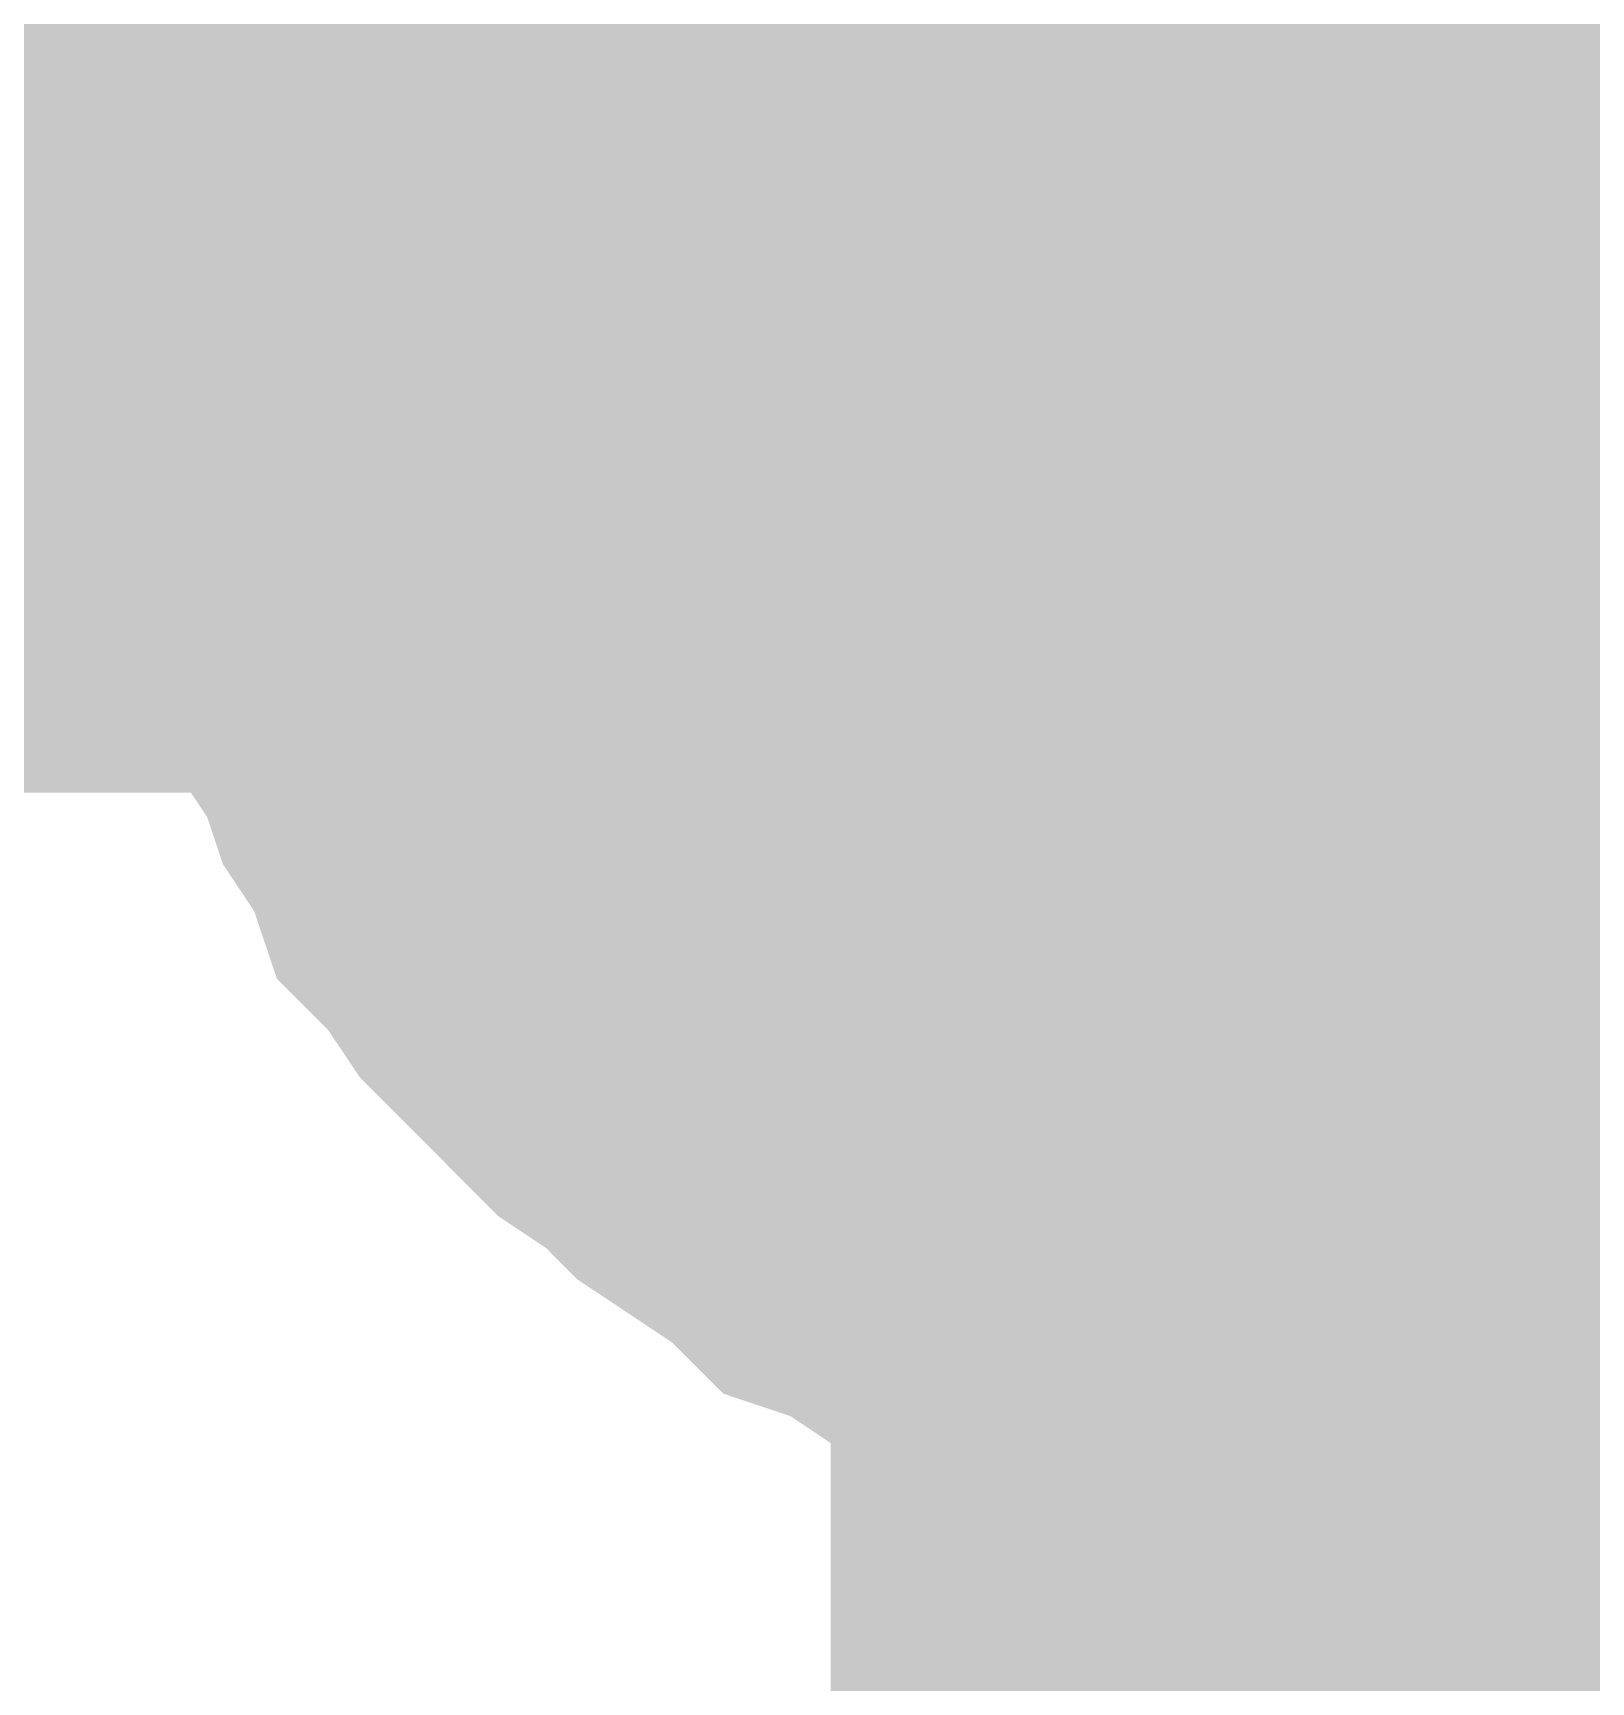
# Model space of a CAD drawing. Header units: inches. Extents: x 0 to 841, y 0 to 594.
# Drawn here: x 131.578 to 132.693, y 556.482 to 557.662 of the extents above; entities that cross this region are included whole.
import ezdxf

# ---------------------------------------------------------------- set-up
doc = ezdxf.new("R2010")
doc.units = ezdxf.units.IN
doc.layers.add('Sheet', color=255, linetype='Continuous')

msp = doc.modelspace()

# ---------------------------------------------------------------- linework, layer by layer
at = {"layer": 'Sheet'}
msp.add_lwpolyline([(132.2459, 557.5, 0.508, 0.508, 1), (132.7539, 557.5, 0.508, 0.508, 1)], format="xyseb", close=True, dxfattribs=at)
for points in [[(131.76, 557.4926, 0.2997, 0.2997, 0), (131.76, 557.5375, 0.2997, 0.2997, 0), (131.76, 557.5712, 0.2997, 0.2997, 0), (131.7712, 557.6049, 0.2997, 0.2997, 0), (131.7712, 557.6498, 0.2997, 0.2997, 0), (131.7824, 557.6835, 0.2997, 0.2997, 0), (131.7936, 557.7172, 0.2997, 0.2997, 0), (131.8049, 557.7621, 0.2997, 0.2997, 0), (131.8161, 557.7958, 0.2997, 0.2997, 0), (131.8386, 557.8295, 0.2997, 0.2997, 0)], [(131.76, 557.4926, 0.2997, 0.2997, 0), (131.76, 557.5375, 0.2997, 0.2997, 0), (131.76, 557.5712, 0.2997, 0.2997, 0), (131.7712, 557.6049, 0.2997, 0.2997, 0), (131.7712, 557.6498, 0.2997, 0.2997, 0), (131.7824, 557.6835, 0.2997, 0.2997, 0), (131.7936, 557.7172, 0.2997, 0.2997, 0), (131.8049, 557.7621, 0.2997, 0.2997, 0), (131.8161, 557.7958, 0.2997, 0.2997, 0), (131.8386, 557.8295, 0.2997, 0.2997, 0)], [(131.76, 557.4926, 0.2997, 0.2997, 0), (131.76, 557.5375, 0.2997, 0.2997, 0), (131.76, 557.5712, 0.2997, 0.2997, 0), (131.7712, 557.6049, 0.2997, 0.2997, 0), (131.7712, 557.6498, 0.2997, 0.2997, 0), (131.7824, 557.6835, 0.2997, 0.2997, 0), (131.7936, 557.7172, 0.2997, 0.2997, 0), (131.8049, 557.7621, 0.2997, 0.2997, 0), (131.8161, 557.7958, 0.2997, 0.2997, 0), (131.8386, 557.8295, 0.2997, 0.2997, 0)], [(131.76, 557.4926, 0.2997, 0.2997, 0), (131.76, 557.5375, 0.2997, 0.2997, 0), (131.76, 557.5712, 0.2997, 0.2997, 0), (131.7712, 557.6049, 0.2997, 0.2997, 0), (131.7712, 557.6498, 0.2997, 0.2997, 0), (131.7824, 557.6835, 0.2997, 0.2997, 0), (131.7936, 557.7172, 0.2997, 0.2997, 0), (131.8049, 557.7621, 0.2997, 0.2997, 0), (131.8161, 557.7958, 0.2997, 0.2997, 0), (131.8386, 557.8295, 0.2997, 0.2997, 0)], [(132.0182, 557.4926, 0.2997, 0.2997, 0), (132.0182, 557.5151, 0.2997, 0.2997, 0), (132.0182, 557.5488, 0.2997, 0.2997, 0), (132.0295, 557.5712, 0.2997, 0.2997, 0), (132.0295, 557.5937, 0.2997, 0.2997, 0), (132.0295, 557.6162, 0.2997, 0.2997, 0), (132.0407, 557.6386, 0.2997, 0.2997, 0), (132.0519, 557.6723, 0.2997, 0.2997, 0), (132.0631, 557.6948, 0.2997, 0.2997, 0), (132.0631, 557.7172, 0.2997, 0.2997, 0), (132.0744, 557.7397, 0.2997, 0.2997, 0), (132.0856, 557.7509, 0.2997, 0.2997, 0), (132.1081, 557.7734, 0.2997, 0.2997, 0), (132.1193, 557.7958, 0.2997, 0.2997, 0), (132.1305, 557.8183, 0.2997, 0.2997, 0)], [(132.0182, 557.4926, 0.2997, 0.2997, 0), (132.0182, 557.5151, 0.2997, 0.2997, 0), (132.0182, 557.5488, 0.2997, 0.2997, 0), (132.0295, 557.5712, 0.2997, 0.2997, 0), (132.0295, 557.5937, 0.2997, 0.2997, 0), (132.0295, 557.6162, 0.2997, 0.2997, 0), (132.0407, 557.6386, 0.2997, 0.2997, 0), (132.0519, 557.6723, 0.2997, 0.2997, 0), (132.0631, 557.6948, 0.2997, 0.2997, 0), (132.0631, 557.7172, 0.2997, 0.2997, 0), (132.0744, 557.7397, 0.2997, 0.2997, 0), (132.0856, 557.7509, 0.2997, 0.2997, 0), (132.1081, 557.7734, 0.2997, 0.2997, 0), (132.1193, 557.7958, 0.2997, 0.2997, 0), (132.1305, 557.8183, 0.2997, 0.2997, 0)], [(132.0182, 557.4926, 0.2997, 0.2997, 0), (132.0182, 557.5151, 0.2997, 0.2997, 0), (132.0182, 557.5488, 0.2997, 0.2997, 0), (132.0295, 557.5712, 0.2997, 0.2997, 0), (132.0295, 557.5937, 0.2997, 0.2997, 0), (132.0295, 557.6162, 0.2997, 0.2997, 0), (132.0407, 557.6386, 0.2997, 0.2997, 0), (132.0519, 557.6723, 0.2997, 0.2997, 0), (132.0631, 557.6948, 0.2997, 0.2997, 0), (132.0631, 557.7172, 0.2997, 0.2997, 0), (132.0744, 557.7397, 0.2997, 0.2997, 0), (132.0856, 557.7509, 0.2997, 0.2997, 0), (132.1081, 557.7734, 0.2997, 0.2997, 0), (132.1193, 557.7958, 0.2997, 0.2997, 0), (132.1305, 557.8183, 0.2997, 0.2997, 0)], [(125.0226, 554.9997, 0.7493, 0.7493, 0), (125.0226, 557.4926, 0.7493, 0.7493, 0), (132.5235, 557.4926, 0.7493, 0.7493, 0)], [(132.5235, 557.4926, 0.7493, 0.7493, 0), (132.5235, 551.9901, 0.7493, 0.7493, 0)], [(132.5235, 557.4926, 0.7493, 0.7493, 0), (167.524, 557.4926, 0.7493, 0.7493, 0)], [(131.76, 557.4926, 0.0991, 0.0991, 0), (131.76, 557.5375, 0.0991, 0.0991, 0), (131.76, 557.5712, 0.0991, 0.0991, 0), (131.7712, 557.6049, 0.0991, 0.0991, 0), (131.7712, 557.6498, 0.0991, 0.0991, 0), (131.7824, 557.6835, 0.0991, 0.0991, 0), (131.7936, 557.7172, 0.0991, 0.0991, 0)], [(131.76, 557.4926, 0.0991, 0.0991, 0), (131.76, 557.5375, 0.0991, 0.0991, 0), (131.76, 557.5712, 0.0991, 0.0991, 0), (131.7712, 557.6049, 0.0991, 0.0991, 0), (131.7712, 557.6498, 0.0991, 0.0991, 0), (131.7824, 557.6835, 0.0991, 0.0991, 0), (131.7936, 557.7172, 0.0991, 0.0991, 0)], [(131.76, 557.4926, 0.0991, 0.0991, 0), (131.76, 557.5375, 0.0991, 0.0991, 0), (131.76, 557.5712, 0.0991, 0.0991, 0), (131.7712, 557.6049, 0.0991, 0.0991, 0), (131.7712, 557.6498, 0.0991, 0.0991, 0), (131.7824, 557.6835, 0.0991, 0.0991, 0), (131.7936, 557.7172, 0.0991, 0.0991, 0)], [(131.76, 557.4926, 0.0991, 0.0991, 0), (131.76, 557.5375, 0.0991, 0.0991, 0), (131.76, 557.5712, 0.0991, 0.0991, 0), (131.7712, 557.6049, 0.0991, 0.0991, 0), (131.7712, 557.6498, 0.0991, 0.0991, 0), (131.7824, 557.6835, 0.0991, 0.0991, 0), (131.7936, 557.7172, 0.0991, 0.0991, 0)], [(132.0182, 557.4926, 0.0991, 0.0991, 0), (132.0182, 557.5151, 0.0991, 0.0991, 0), (132.0182, 557.5488, 0.0991, 0.0991, 0), (132.0295, 557.5712, 0.0991, 0.0991, 0), (132.0295, 557.5937, 0.0991, 0.0991, 0), (132.0295, 557.6162, 0.0991, 0.0991, 0), (132.0407, 557.6386, 0.0991, 0.0991, 0), (132.0519, 557.6723, 0.0991, 0.0991, 0), (132.0631, 557.6948, 0.0991, 0.0991, 0), (132.0631, 557.7172, 0.0991, 0.0991, 0)], [(132.0182, 557.4926, 0.0991, 0.0991, 0), (132.0182, 557.5151, 0.0991, 0.0991, 0), (132.0182, 557.5488, 0.0991, 0.0991, 0), (132.0295, 557.5712, 0.0991, 0.0991, 0), (132.0295, 557.5937, 0.0991, 0.0991, 0), (132.0295, 557.6162, 0.0991, 0.0991, 0), (132.0407, 557.6386, 0.0991, 0.0991, 0), (132.0519, 557.6723, 0.0991, 0.0991, 0), (132.0631, 557.6948, 0.0991, 0.0991, 0), (132.0631, 557.7172, 0.0991, 0.0991, 0)], [(132.0182, 557.4926, 0.0991, 0.0991, 0), (132.0182, 557.5151, 0.0991, 0.0991, 0), (132.0182, 557.5488, 0.0991, 0.0991, 0), (132.0295, 557.5712, 0.0991, 0.0991, 0), (132.0295, 557.5937, 0.0991, 0.0991, 0), (132.0295, 557.6162, 0.0991, 0.0991, 0), (132.0407, 557.6386, 0.0991, 0.0991, 0), (132.0519, 557.6723, 0.0991, 0.0991, 0), (132.0631, 557.6948, 0.0991, 0.0991, 0), (132.0631, 557.7172, 0.0991, 0.0991, 0)], [(132.5235, 556.729, 0.2997, 0.2997, 0), (132.4786, 556.729, 0.2997, 0.2997, 0), (132.4449, 556.729, 0.2997, 0.2997, 0), (132.4112, 556.7402, 0.2997, 0.2997, 0), (132.3663, 556.7402, 0.2997, 0.2997, 0), (132.3326, 556.7515, 0.2997, 0.2997, 0), (132.2989, 556.7627, 0.2997, 0.2997, 0), (132.254, 556.7739, 0.2997, 0.2997, 0), (132.2203, 556.7852, 0.2997, 0.2997, 0), (132.1867, 556.8076, 0.2997, 0.2997, 0), (132.153, 556.8189, 0.2997, 0.2997, 0), (132.1305, 556.8413, 0.2997, 0.2997, 0), (132.0968, 556.8638, 0.2997, 0.2997, 0), (132.0631, 556.8862, 0.2997, 0.2997, 0), (132.0407, 556.9087, 0.2997, 0.2997, 0), (132.007, 556.9311, 0.2997, 0.2997, 0), (131.9845, 556.9536, 0.2997, 0.2997, 0), (131.9621, 556.9761, 0.2997, 0.2997, 0), (131.9284, 557.0098, 0.2997, 0.2997, 0), (131.9059, 557.0434, 0.2997, 0.2997, 0), (131.8835, 557.0659, 0.2997, 0.2997, 0), (131.8722, 557.0996, 0.2997, 0.2997, 0), (131.8498, 557.1333, 0.2997, 0.2997, 0), (131.8386, 557.167, 0.2997, 0.2997, 0), (131.8161, 557.2007, 0.2997, 0.2997, 0), (131.8049, 557.2343, 0.2997, 0.2997, 0), (131.7936, 557.268, 0.2997, 0.2997, 0), (131.7824, 557.3017, 0.2997, 0.2997, 0), (131.7712, 557.3354, 0.2997, 0.2997, 0), (131.7712, 557.3803, 0.2997, 0.2997, 0), (131.76, 557.414, 0.2997, 0.2997, 0), (131.76, 557.4589, 0.2997, 0.2997, 0), (131.76, 557.4926, 0.2997, 0.2997, 0)], [(131.76, 557.4926, 0.2997, 0.2997, 0), (131.76, 557.4926, 0.2997, 0.2997, 0)], [(132.5235, 556.729, 0.2997, 0.2997, 0), (132.4786, 556.729, 0.2997, 0.2997, 0), (132.4449, 556.729, 0.2997, 0.2997, 0), (132.4112, 556.7402, 0.2997, 0.2997, 0), (132.3663, 556.7402, 0.2997, 0.2997, 0), (132.3326, 556.7515, 0.2997, 0.2997, 0), (132.2989, 556.7627, 0.2997, 0.2997, 0), (132.254, 556.7739, 0.2997, 0.2997, 0), (132.2203, 556.7852, 0.2997, 0.2997, 0), (132.1867, 556.8076, 0.2997, 0.2997, 0), (132.153, 556.8189, 0.2997, 0.2997, 0), (132.1305, 556.8413, 0.2997, 0.2997, 0), (132.0968, 556.8638, 0.2997, 0.2997, 0), (132.0631, 556.8862, 0.2997, 0.2997, 0), (132.0407, 556.9087, 0.2997, 0.2997, 0), (132.007, 556.9311, 0.2997, 0.2997, 0), (131.9845, 556.9536, 0.2997, 0.2997, 0), (131.9621, 556.9761, 0.2997, 0.2997, 0), (131.9284, 557.0098, 0.2997, 0.2997, 0), (131.9059, 557.0434, 0.2997, 0.2997, 0), (131.8835, 557.0659, 0.2997, 0.2997, 0), (131.8722, 557.0996, 0.2997, 0.2997, 0), (131.8498, 557.1333, 0.2997, 0.2997, 0), (131.8386, 557.167, 0.2997, 0.2997, 0), (131.8161, 557.2007, 0.2997, 0.2997, 0), (131.8049, 557.2343, 0.2997, 0.2997, 0), (131.7936, 557.268, 0.2997, 0.2997, 0), (131.7824, 557.3017, 0.2997, 0.2997, 0), (131.7712, 557.3354, 0.2997, 0.2997, 0), (131.7712, 557.3803, 0.2997, 0.2997, 0), (131.76, 557.414, 0.2997, 0.2997, 0), (131.76, 557.4589, 0.2997, 0.2997, 0), (131.76, 557.4926, 0.2997, 0.2997, 0)], [(131.76, 557.4926, 0.2997, 0.2997, 0), (131.76, 557.4926, 0.2997, 0.2997, 0)], [(132.5235, 556.729, 0.2997, 0.2997, 0), (132.4786, 556.729, 0.2997, 0.2997, 0), (132.4449, 556.729, 0.2997, 0.2997, 0), (132.4112, 556.7402, 0.2997, 0.2997, 0), (132.3663, 556.7402, 0.2997, 0.2997, 0), (132.3326, 556.7515, 0.2997, 0.2997, 0), (132.2989, 556.7627, 0.2997, 0.2997, 0), (132.254, 556.7739, 0.2997, 0.2997, 0), (132.2203, 556.7852, 0.2997, 0.2997, 0), (132.1867, 556.8076, 0.2997, 0.2997, 0), (132.153, 556.8189, 0.2997, 0.2997, 0), (132.1305, 556.8413, 0.2997, 0.2997, 0), (132.0968, 556.8638, 0.2997, 0.2997, 0), (132.0631, 556.8862, 0.2997, 0.2997, 0), (132.0407, 556.9087, 0.2997, 0.2997, 0), (132.007, 556.9311, 0.2997, 0.2997, 0), (131.9845, 556.9536, 0.2997, 0.2997, 0), (131.9621, 556.9761, 0.2997, 0.2997, 0), (131.9284, 557.0098, 0.2997, 0.2997, 0), (131.9059, 557.0434, 0.2997, 0.2997, 0), (131.8835, 557.0659, 0.2997, 0.2997, 0), (131.8722, 557.0996, 0.2997, 0.2997, 0), (131.8498, 557.1333, 0.2997, 0.2997, 0), (131.8386, 557.167, 0.2997, 0.2997, 0), (131.8161, 557.2007, 0.2997, 0.2997, 0), (131.8049, 557.2343, 0.2997, 0.2997, 0), (131.7936, 557.268, 0.2997, 0.2997, 0), (131.7824, 557.3017, 0.2997, 0.2997, 0), (131.7712, 557.3354, 0.2997, 0.2997, 0), (131.7712, 557.3803, 0.2997, 0.2997, 0), (131.76, 557.414, 0.2997, 0.2997, 0), (131.76, 557.4589, 0.2997, 0.2997, 0), (131.76, 557.4926, 0.2997, 0.2997, 0)], [(131.76, 557.4926, 0.2997, 0.2997, 0), (131.76, 557.4926, 0.2997, 0.2997, 0)], [(132.5235, 556.729, 0.2997, 0.2997, 0), (132.4786, 556.729, 0.2997, 0.2997, 0), (132.4449, 556.729, 0.2997, 0.2997, 0), (132.4112, 556.7402, 0.2997, 0.2997, 0), (132.3663, 556.7402, 0.2997, 0.2997, 0), (132.3326, 556.7515, 0.2997, 0.2997, 0), (132.2989, 556.7627, 0.2997, 0.2997, 0), (132.254, 556.7739, 0.2997, 0.2997, 0), (132.2203, 556.7852, 0.2997, 0.2997, 0), (132.1867, 556.8076, 0.2997, 0.2997, 0), (132.153, 556.8189, 0.2997, 0.2997, 0), (132.1305, 556.8413, 0.2997, 0.2997, 0), (132.0968, 556.8638, 0.2997, 0.2997, 0), (132.0631, 556.8862, 0.2997, 0.2997, 0), (132.0407, 556.9087, 0.2997, 0.2997, 0), (132.007, 556.9311, 0.2997, 0.2997, 0), (131.9845, 556.9536, 0.2997, 0.2997, 0), (131.9621, 556.9761, 0.2997, 0.2997, 0), (131.9284, 557.0098, 0.2997, 0.2997, 0), (131.9059, 557.0434, 0.2997, 0.2997, 0), (131.8835, 557.0659, 0.2997, 0.2997, 0), (131.8722, 557.0996, 0.2997, 0.2997, 0), (131.8498, 557.1333, 0.2997, 0.2997, 0), (131.8386, 557.167, 0.2997, 0.2997, 0), (131.8161, 557.2007, 0.2997, 0.2997, 0), (131.8049, 557.2343, 0.2997, 0.2997, 0), (131.7936, 557.268, 0.2997, 0.2997, 0), (131.7824, 557.3017, 0.2997, 0.2997, 0), (131.7712, 557.3354, 0.2997, 0.2997, 0), (131.7712, 557.3803, 0.2997, 0.2997, 0), (131.76, 557.414, 0.2997, 0.2997, 0), (131.76, 557.4589, 0.2997, 0.2997, 0), (131.76, 557.4926, 0.2997, 0.2997, 0)], [(131.76, 557.4926, 0.2997, 0.2997, 0), (131.76, 557.4926, 0.2997, 0.2997, 0)], [(132.5235, 556.9873, 0.2997, 0.2997, 0), (132.5011, 556.9873, 0.2997, 0.2997, 0), (132.4674, 556.9873, 0.2997, 0.2997, 0), (132.4449, 556.9985, 0.2997, 0.2997, 0), (132.4225, 556.9985, 0.2997, 0.2997, 0), (132.4, 556.9985, 0.2997, 0.2997, 0), (132.3776, 557.0098, 0.2997, 0.2997, 0), (132.3439, 557.021, 0.2997, 0.2997, 0), (132.3214, 557.0322, 0.2997, 0.2997, 0), (132.2989, 557.0322, 0.2997, 0.2997, 0), (132.2765, 557.0434, 0.2997, 0.2997, 0), (132.2653, 557.0547, 0.2997, 0.2997, 0), (132.2428, 557.0771, 0.2997, 0.2997, 0), (132.2203, 557.0884, 0.2997, 0.2997, 0), (132.1979, 557.0996, 0.2997, 0.2997, 0), (132.1867, 557.1221, 0.2997, 0.2997, 0), (132.1642, 557.1333, 0.2997, 0.2997, 0), (132.153, 557.1557, 0.2997, 0.2997, 0), (132.1305, 557.167, 0.2997, 0.2997, 0), (132.1193, 557.1894, 0.2997, 0.2997, 0), (132.1081, 557.2119, 0.2997, 0.2997, 0), (132.0856, 557.2343, 0.2997, 0.2997, 0), (132.0744, 557.2456, 0.2997, 0.2997, 0), (132.0631, 557.268, 0.2997, 0.2997, 0), (132.0631, 557.2905, 0.2997, 0.2997, 0), (132.0519, 557.313, 0.2997, 0.2997, 0), (132.0407, 557.3466, 0.2997, 0.2997, 0), (132.0295, 557.3691, 0.2997, 0.2997, 0), (132.0295, 557.3916, 0.2997, 0.2997, 0), (132.0295, 557.414, 0.2997, 0.2997, 0), (132.0182, 557.4365, 0.2997, 0.2997, 0), (132.0182, 557.4702, 0.2997, 0.2997, 0), (132.0182, 557.4926, 0.2997, 0.2997, 0)], [(132.0182, 557.4926, 0.2997, 0.2997, 0), (132.0182, 557.4926, 0.2997, 0.2997, 0)], [(132.5235, 556.9873, 0.2997, 0.2997, 0), (132.5011, 556.9873, 0.2997, 0.2997, 0), (132.4674, 556.9873, 0.2997, 0.2997, 0), (132.4449, 556.9985, 0.2997, 0.2997, 0), (132.4225, 556.9985, 0.2997, 0.2997, 0), (132.4, 556.9985, 0.2997, 0.2997, 0), (132.3776, 557.0098, 0.2997, 0.2997, 0), (132.3439, 557.021, 0.2997, 0.2997, 0), (132.3214, 557.0322, 0.2997, 0.2997, 0), (132.2989, 557.0322, 0.2997, 0.2997, 0), (132.2765, 557.0434, 0.2997, 0.2997, 0), (132.2653, 557.0547, 0.2997, 0.2997, 0), (132.2428, 557.0771, 0.2997, 0.2997, 0), (132.2203, 557.0884, 0.2997, 0.2997, 0), (132.1979, 557.0996, 0.2997, 0.2997, 0), (132.1867, 557.1221, 0.2997, 0.2997, 0), (132.1642, 557.1333, 0.2997, 0.2997, 0), (132.153, 557.1557, 0.2997, 0.2997, 0), (132.1305, 557.167, 0.2997, 0.2997, 0), (132.1193, 557.1894, 0.2997, 0.2997, 0), (132.1081, 557.2119, 0.2997, 0.2997, 0), (132.0856, 557.2343, 0.2997, 0.2997, 0), (132.0744, 557.2456, 0.2997, 0.2997, 0), (132.0631, 557.268, 0.2997, 0.2997, 0), (132.0631, 557.2905, 0.2997, 0.2997, 0), (132.0519, 557.313, 0.2997, 0.2997, 0), (132.0407, 557.3466, 0.2997, 0.2997, 0), (132.0295, 557.3691, 0.2997, 0.2997, 0), (132.0295, 557.3916, 0.2997, 0.2997, 0), (132.0295, 557.414, 0.2997, 0.2997, 0), (132.0182, 557.4365, 0.2997, 0.2997, 0), (132.0182, 557.4702, 0.2997, 0.2997, 0), (132.0182, 557.4926, 0.2997, 0.2997, 0)], [(132.0182, 557.4926, 0.2997, 0.2997, 0), (132.0182, 557.4926, 0.2997, 0.2997, 0)], [(132.5235, 556.9873, 0.2997, 0.2997, 0), (132.5011, 556.9873, 0.2997, 0.2997, 0), (132.4674, 556.9873, 0.2997, 0.2997, 0), (132.4449, 556.9985, 0.2997, 0.2997, 0), (132.4225, 556.9985, 0.2997, 0.2997, 0), (132.4, 556.9985, 0.2997, 0.2997, 0), (132.3776, 557.0098, 0.2997, 0.2997, 0), (132.3439, 557.021, 0.2997, 0.2997, 0), (132.3214, 557.0322, 0.2997, 0.2997, 0), (132.2989, 557.0322, 0.2997, 0.2997, 0), (132.2765, 557.0434, 0.2997, 0.2997, 0), (132.2653, 557.0547, 0.2997, 0.2997, 0), (132.2428, 557.0771, 0.2997, 0.2997, 0), (132.2203, 557.0884, 0.2997, 0.2997, 0), (132.1979, 557.0996, 0.2997, 0.2997, 0), (132.1867, 557.1221, 0.2997, 0.2997, 0), (132.1642, 557.1333, 0.2997, 0.2997, 0), (132.153, 557.1557, 0.2997, 0.2997, 0), (132.1305, 557.167, 0.2997, 0.2997, 0), (132.1193, 557.1894, 0.2997, 0.2997, 0), (132.1081, 557.2119, 0.2997, 0.2997, 0), (132.0856, 557.2343, 0.2997, 0.2997, 0), (132.0744, 557.2456, 0.2997, 0.2997, 0), (132.0631, 557.268, 0.2997, 0.2997, 0), (132.0631, 557.2905, 0.2997, 0.2997, 0), (132.0519, 557.313, 0.2997, 0.2997, 0), (132.0407, 557.3466, 0.2997, 0.2997, 0), (132.0295, 557.3691, 0.2997, 0.2997, 0), (132.0295, 557.3916, 0.2997, 0.2997, 0), (132.0295, 557.414, 0.2997, 0.2997, 0), (132.0182, 557.4365, 0.2997, 0.2997, 0), (132.0182, 557.4702, 0.2997, 0.2997, 0), (132.0182, 557.4926, 0.2997, 0.2997, 0)], [(132.0182, 557.4926, 0.2997, 0.2997, 0), (132.0182, 557.4926, 0.2997, 0.2997, 0)], [(132.5235, 552.4955, 0.2997, 0.2997, 0), (132.5235, 557.4926, 0.2997, 0.2997, 0)], [(132.5235, 556.729, 0.0991, 0.0991, 0), (132.4786, 556.729, 0.0991, 0.0991, 0), (132.4449, 556.729, 0.0991, 0.0991, 0), (132.4112, 556.7402, 0.0991, 0.0991, 0), (132.3663, 556.7402, 0.0991, 0.0991, 0), (132.3326, 556.7515, 0.0991, 0.0991, 0), (132.2989, 556.7627, 0.0991, 0.0991, 0), (132.254, 556.7739, 0.0991, 0.0991, 0), (132.2203, 556.7852, 0.0991, 0.0991, 0), (132.1867, 556.8076, 0.0991, 0.0991, 0), (132.153, 556.8189, 0.0991, 0.0991, 0), (132.1305, 556.8413, 0.0991, 0.0991, 0), (132.0968, 556.8638, 0.0991, 0.0991, 0), (132.0631, 556.8862, 0.0991, 0.0991, 0), (132.0407, 556.9087, 0.0991, 0.0991, 0), (132.007, 556.9311, 0.0991, 0.0991, 0), (131.9845, 556.9536, 0.0991, 0.0991, 0), (131.9621, 556.9761, 0.0991, 0.0991, 0), (131.9284, 557.0098, 0.0991, 0.0991, 0), (131.9059, 557.0434, 0.0991, 0.0991, 0), (131.8835, 557.0659, 0.0991, 0.0991, 0), (131.8722, 557.0996, 0.0991, 0.0991, 0), (131.8498, 557.1333, 0.0991, 0.0991, 0), (131.8386, 557.167, 0.0991, 0.0991, 0), (131.8161, 557.2007, 0.0991, 0.0991, 0), (131.8049, 557.2343, 0.0991, 0.0991, 0), (131.7936, 557.268, 0.0991, 0.0991, 0), (131.7824, 557.3017, 0.0991, 0.0991, 0), (131.7712, 557.3354, 0.0991, 0.0991, 0), (131.7712, 557.3803, 0.0991, 0.0991, 0), (131.76, 557.414, 0.0991, 0.0991, 0), (131.76, 557.4589, 0.0991, 0.0991, 0), (131.76, 557.4926, 0.0991, 0.0991, 0)], [(131.76, 557.4926, 0.0991, 0.0991, 0), (131.76, 557.4926, 0.0991, 0.0991, 0)], [(132.5235, 556.729, 0.0991, 0.0991, 0), (132.4786, 556.729, 0.0991, 0.0991, 0), (132.4449, 556.729, 0.0991, 0.0991, 0), (132.4112, 556.7402, 0.0991, 0.0991, 0), (132.3663, 556.7402, 0.0991, 0.0991, 0), (132.3326, 556.7515, 0.0991, 0.0991, 0), (132.2989, 556.7627, 0.0991, 0.0991, 0), (132.254, 556.7739, 0.0991, 0.0991, 0), (132.2203, 556.7852, 0.0991, 0.0991, 0), (132.1867, 556.8076, 0.0991, 0.0991, 0), (132.153, 556.8189, 0.0991, 0.0991, 0), (132.1305, 556.8413, 0.0991, 0.0991, 0), (132.0968, 556.8638, 0.0991, 0.0991, 0), (132.0631, 556.8862, 0.0991, 0.0991, 0), (132.0407, 556.9087, 0.0991, 0.0991, 0), (132.007, 556.9311, 0.0991, 0.0991, 0), (131.9845, 556.9536, 0.0991, 0.0991, 0), (131.9621, 556.9761, 0.0991, 0.0991, 0), (131.9284, 557.0098, 0.0991, 0.0991, 0), (131.9059, 557.0434, 0.0991, 0.0991, 0), (131.8835, 557.0659, 0.0991, 0.0991, 0), (131.8722, 557.0996, 0.0991, 0.0991, 0), (131.8498, 557.1333, 0.0991, 0.0991, 0), (131.8386, 557.167, 0.0991, 0.0991, 0), (131.8161, 557.2007, 0.0991, 0.0991, 0), (131.8049, 557.2343, 0.0991, 0.0991, 0), (131.7936, 557.268, 0.0991, 0.0991, 0), (131.7824, 557.3017, 0.0991, 0.0991, 0), (131.7712, 557.3354, 0.0991, 0.0991, 0), (131.7712, 557.3803, 0.0991, 0.0991, 0), (131.76, 557.414, 0.0991, 0.0991, 0), (131.76, 557.4589, 0.0991, 0.0991, 0), (131.76, 557.4926, 0.0991, 0.0991, 0)], [(131.76, 557.4926, 0.0991, 0.0991, 0), (131.76, 557.4926, 0.0991, 0.0991, 0)], [(132.5235, 556.729, 0.0991, 0.0991, 0), (132.4786, 556.729, 0.0991, 0.0991, 0), (132.4449, 556.729, 0.0991, 0.0991, 0), (132.4112, 556.7402, 0.0991, 0.0991, 0), (132.3663, 556.7402, 0.0991, 0.0991, 0), (132.3326, 556.7515, 0.0991, 0.0991, 0), (132.2989, 556.7627, 0.0991, 0.0991, 0), (132.254, 556.7739, 0.0991, 0.0991, 0), (132.2203, 556.7852, 0.0991, 0.0991, 0), (132.1867, 556.8076, 0.0991, 0.0991, 0), (132.153, 556.8189, 0.0991, 0.0991, 0), (132.1305, 556.8413, 0.0991, 0.0991, 0), (132.0968, 556.8638, 0.0991, 0.0991, 0), (132.0631, 556.8862, 0.0991, 0.0991, 0), (132.0407, 556.9087, 0.0991, 0.0991, 0), (132.007, 556.9311, 0.0991, 0.0991, 0), (131.9845, 556.9536, 0.0991, 0.0991, 0), (131.9621, 556.9761, 0.0991, 0.0991, 0), (131.9284, 557.0098, 0.0991, 0.0991, 0), (131.9059, 557.0434, 0.0991, 0.0991, 0), (131.8835, 557.0659, 0.0991, 0.0991, 0), (131.8722, 557.0996, 0.0991, 0.0991, 0), (131.8498, 557.1333, 0.0991, 0.0991, 0), (131.8386, 557.167, 0.0991, 0.0991, 0), (131.8161, 557.2007, 0.0991, 0.0991, 0), (131.8049, 557.2343, 0.0991, 0.0991, 0), (131.7936, 557.268, 0.0991, 0.0991, 0), (131.7824, 557.3017, 0.0991, 0.0991, 0), (131.7712, 557.3354, 0.0991, 0.0991, 0), (131.7712, 557.3803, 0.0991, 0.0991, 0), (131.76, 557.414, 0.0991, 0.0991, 0), (131.76, 557.4589, 0.0991, 0.0991, 0), (131.76, 557.4926, 0.0991, 0.0991, 0)], [(131.76, 557.4926, 0.0991, 0.0991, 0), (131.76, 557.4926, 0.0991, 0.0991, 0)], [(132.5235, 556.729, 0.0991, 0.0991, 0), (132.4786, 556.729, 0.0991, 0.0991, 0), (132.4449, 556.729, 0.0991, 0.0991, 0), (132.4112, 556.7402, 0.0991, 0.0991, 0), (132.3663, 556.7402, 0.0991, 0.0991, 0), (132.3326, 556.7515, 0.0991, 0.0991, 0), (132.2989, 556.7627, 0.0991, 0.0991, 0), (132.254, 556.7739, 0.0991, 0.0991, 0), (132.2203, 556.7852, 0.0991, 0.0991, 0), (132.1867, 556.8076, 0.0991, 0.0991, 0), (132.153, 556.8189, 0.0991, 0.0991, 0), (132.1305, 556.8413, 0.0991, 0.0991, 0), (132.0968, 556.8638, 0.0991, 0.0991, 0), (132.0631, 556.8862, 0.0991, 0.0991, 0), (132.0407, 556.9087, 0.0991, 0.0991, 0), (132.007, 556.9311, 0.0991, 0.0991, 0), (131.9845, 556.9536, 0.0991, 0.0991, 0), (131.9621, 556.9761, 0.0991, 0.0991, 0), (131.9284, 557.0098, 0.0991, 0.0991, 0), (131.9059, 557.0434, 0.0991, 0.0991, 0), (131.8835, 557.0659, 0.0991, 0.0991, 0), (131.8722, 557.0996, 0.0991, 0.0991, 0), (131.8498, 557.1333, 0.0991, 0.0991, 0), (131.8386, 557.167, 0.0991, 0.0991, 0), (131.8161, 557.2007, 0.0991, 0.0991, 0), (131.8049, 557.2343, 0.0991, 0.0991, 0), (131.7936, 557.268, 0.0991, 0.0991, 0), (131.7824, 557.3017, 0.0991, 0.0991, 0), (131.7712, 557.3354, 0.0991, 0.0991, 0), (131.7712, 557.3803, 0.0991, 0.0991, 0), (131.76, 557.414, 0.0991, 0.0991, 0), (131.76, 557.4589, 0.0991, 0.0991, 0), (131.76, 557.4926, 0.0991, 0.0991, 0)], [(131.76, 557.4926, 0.0991, 0.0991, 0), (131.76, 557.4926, 0.0991, 0.0991, 0)], [(132.5235, 556.9873, 0.0991, 0.0991, 0), (132.5011, 556.9873, 0.0991, 0.0991, 0), (132.4674, 556.9873, 0.0991, 0.0991, 0), (132.4449, 556.9985, 0.0991, 0.0991, 0), (132.4225, 556.9985, 0.0991, 0.0991, 0), (132.4, 556.9985, 0.0991, 0.0991, 0), (132.3776, 557.0098, 0.0991, 0.0991, 0), (132.3439, 557.021, 0.0991, 0.0991, 0), (132.3214, 557.0322, 0.0991, 0.0991, 0), (132.2989, 557.0322, 0.0991, 0.0991, 0), (132.2765, 557.0434, 0.0991, 0.0991, 0), (132.2653, 557.0547, 0.0991, 0.0991, 0), (132.2428, 557.0771, 0.0991, 0.0991, 0), (132.2203, 557.0884, 0.0991, 0.0991, 0), (132.1979, 557.0996, 0.0991, 0.0991, 0), (132.1867, 557.1221, 0.0991, 0.0991, 0), (132.1642, 557.1333, 0.0991, 0.0991, 0), (132.153, 557.1557, 0.0991, 0.0991, 0), (132.1305, 557.167, 0.0991, 0.0991, 0), (132.1193, 557.1894, 0.0991, 0.0991, 0), (132.1081, 557.2119, 0.0991, 0.0991, 0), (132.0856, 557.2343, 0.0991, 0.0991, 0), (132.0744, 557.2456, 0.0991, 0.0991, 0), (132.0631, 557.268, 0.0991, 0.0991, 0), (132.0631, 557.2905, 0.0991, 0.0991, 0), (132.0519, 557.313, 0.0991, 0.0991, 0), (132.0407, 557.3466, 0.0991, 0.0991, 0), (132.0295, 557.3691, 0.0991, 0.0991, 0), (132.0295, 557.3916, 0.0991, 0.0991, 0), (132.0295, 557.414, 0.0991, 0.0991, 0), (132.0182, 557.4365, 0.0991, 0.0991, 0), (132.0182, 557.4702, 0.0991, 0.0991, 0), (132.0182, 557.4926, 0.0991, 0.0991, 0)], [(132.0182, 557.4926, 0.0991, 0.0991, 0), (132.0182, 557.4926, 0.0991, 0.0991, 0)], [(132.5235, 556.9873, 0.0991, 0.0991, 0), (132.5011, 556.9873, 0.0991, 0.0991, 0), (132.4674, 556.9873, 0.0991, 0.0991, 0), (132.4449, 556.9985, 0.0991, 0.0991, 0), (132.4225, 556.9985, 0.0991, 0.0991, 0), (132.4, 556.9985, 0.0991, 0.0991, 0), (132.3776, 557.0098, 0.0991, 0.0991, 0), (132.3439, 557.021, 0.0991, 0.0991, 0), (132.3214, 557.0322, 0.0991, 0.0991, 0), (132.2989, 557.0322, 0.0991, 0.0991, 0), (132.2765, 557.0434, 0.0991, 0.0991, 0), (132.2653, 557.0547, 0.0991, 0.0991, 0), (132.2428, 557.0771, 0.0991, 0.0991, 0), (132.2203, 557.0884, 0.0991, 0.0991, 0), (132.1979, 557.0996, 0.0991, 0.0991, 0), (132.1867, 557.1221, 0.0991, 0.0991, 0), (132.1642, 557.1333, 0.0991, 0.0991, 0), (132.153, 557.1557, 0.0991, 0.0991, 0), (132.1305, 557.167, 0.0991, 0.0991, 0), (132.1193, 557.1894, 0.0991, 0.0991, 0), (132.1081, 557.2119, 0.0991, 0.0991, 0), (132.0856, 557.2343, 0.0991, 0.0991, 0), (132.0744, 557.2456, 0.0991, 0.0991, 0), (132.0631, 557.268, 0.0991, 0.0991, 0), (132.0631, 557.2905, 0.0991, 0.0991, 0), (132.0519, 557.313, 0.0991, 0.0991, 0), (132.0407, 557.3466, 0.0991, 0.0991, 0), (132.0295, 557.3691, 0.0991, 0.0991, 0), (132.0295, 557.3916, 0.0991, 0.0991, 0), (132.0295, 557.414, 0.0991, 0.0991, 0), (132.0182, 557.4365, 0.0991, 0.0991, 0), (132.0182, 557.4702, 0.0991, 0.0991, 0), (132.0182, 557.4926, 0.0991, 0.0991, 0)], [(132.0182, 557.4926, 0.0991, 0.0991, 0), (132.0182, 557.4926, 0.0991, 0.0991, 0)], [(132.5235, 556.9873, 0.0991, 0.0991, 0), (132.5011, 556.9873, 0.0991, 0.0991, 0), (132.4674, 556.9873, 0.0991, 0.0991, 0), (132.4449, 556.9985, 0.0991, 0.0991, 0), (132.4225, 556.9985, 0.0991, 0.0991, 0), (132.4, 556.9985, 0.0991, 0.0991, 0), (132.3776, 557.0098, 0.0991, 0.0991, 0), (132.3439, 557.021, 0.0991, 0.0991, 0), (132.3214, 557.0322, 0.0991, 0.0991, 0), (132.2989, 557.0322, 0.0991, 0.0991, 0), (132.2765, 557.0434, 0.0991, 0.0991, 0), (132.2653, 557.0547, 0.0991, 0.0991, 0), (132.2428, 557.0771, 0.0991, 0.0991, 0), (132.2203, 557.0884, 0.0991, 0.0991, 0), (132.1979, 557.0996, 0.0991, 0.0991, 0), (132.1867, 557.1221, 0.0991, 0.0991, 0), (132.1642, 557.1333, 0.0991, 0.0991, 0), (132.153, 557.1557, 0.0991, 0.0991, 0), (132.1305, 557.167, 0.0991, 0.0991, 0), (132.1193, 557.1894, 0.0991, 0.0991, 0), (132.1081, 557.2119, 0.0991, 0.0991, 0), (132.0856, 557.2343, 0.0991, 0.0991, 0), (132.0744, 557.2456, 0.0991, 0.0991, 0), (132.0631, 557.268, 0.0991, 0.0991, 0), (132.0631, 557.2905, 0.0991, 0.0991, 0), (132.0519, 557.313, 0.0991, 0.0991, 0), (132.0407, 557.3466, 0.0991, 0.0991, 0), (132.0295, 557.3691, 0.0991, 0.0991, 0), (132.0295, 557.3916, 0.0991, 0.0991, 0), (132.0295, 557.414, 0.0991, 0.0991, 0), (132.0182, 557.4365, 0.0991, 0.0991, 0), (132.0182, 557.4702, 0.0991, 0.0991, 0), (132.0182, 557.4926, 0.0991, 0.0991, 0)], [(132.0182, 557.4926, 0.0991, 0.0991, 0), (132.0182, 557.4926, 0.0991, 0.0991, 0)], [(132.8492, 557.0996, 0.2997, 0.2997, 0), (132.8267, 557.0884, 0.2997, 0.2997, 0), (132.8042, 557.0771, 0.2997, 0.2997, 0), (132.7818, 557.0547, 0.2997, 0.2997, 0), (132.7706, 557.0434, 0.2997, 0.2997, 0), (132.7481, 557.0322, 0.2997, 0.2997, 0), (132.7256, 557.0322, 0.2997, 0.2997, 0), (132.7032, 557.021, 0.2997, 0.2997, 0), (132.6695, 557.0098, 0.2997, 0.2997, 0), (132.647, 556.9985, 0.2997, 0.2997, 0), (132.6246, 556.9985, 0.2997, 0.2997, 0), (132.6021, 556.9985, 0.2997, 0.2997, 0), (132.5797, 556.9873, 0.2997, 0.2997, 0), (132.546, 556.9873, 0.2997, 0.2997, 0), (132.5235, 556.9873, 0.2997, 0.2997, 0)], [(132.8492, 557.0996, 0.2997, 0.2997, 0), (132.8267, 557.0884, 0.2997, 0.2997, 0), (132.8042, 557.0771, 0.2997, 0.2997, 0), (132.7818, 557.0547, 0.2997, 0.2997, 0), (132.7706, 557.0434, 0.2997, 0.2997, 0), (132.7481, 557.0322, 0.2997, 0.2997, 0), (132.7256, 557.0322, 0.2997, 0.2997, 0), (132.7032, 557.021, 0.2997, 0.2997, 0), (132.6695, 557.0098, 0.2997, 0.2997, 0), (132.647, 556.9985, 0.2997, 0.2997, 0), (132.6246, 556.9985, 0.2997, 0.2997, 0), (132.6021, 556.9985, 0.2997, 0.2997, 0), (132.5797, 556.9873, 0.2997, 0.2997, 0), (132.546, 556.9873, 0.2997, 0.2997, 0), (132.5235, 556.9873, 0.2997, 0.2997, 0)], [(132.8492, 557.0996, 0.2997, 0.2997, 0), (132.8267, 557.0884, 0.2997, 0.2997, 0), (132.8042, 557.0771, 0.2997, 0.2997, 0), (132.7818, 557.0547, 0.2997, 0.2997, 0), (132.7706, 557.0434, 0.2997, 0.2997, 0), (132.7481, 557.0322, 0.2997, 0.2997, 0), (132.7256, 557.0322, 0.2997, 0.2997, 0), (132.7032, 557.021, 0.2997, 0.2997, 0), (132.6695, 557.0098, 0.2997, 0.2997, 0), (132.647, 556.9985, 0.2997, 0.2997, 0), (132.6246, 556.9985, 0.2997, 0.2997, 0), (132.6021, 556.9985, 0.2997, 0.2997, 0), (132.5797, 556.9873, 0.2997, 0.2997, 0), (132.546, 556.9873, 0.2997, 0.2997, 0), (132.5235, 556.9873, 0.2997, 0.2997, 0)], [(132.7481, 557.0322, 0.0991, 0.0991, 0), (132.7256, 557.0322, 0.0991, 0.0991, 0), (132.7032, 557.021, 0.0991, 0.0991, 0), (132.6695, 557.0098, 0.0991, 0.0991, 0), (132.647, 556.9985, 0.0991, 0.0991, 0), (132.6246, 556.9985, 0.0991, 0.0991, 0), (132.6021, 556.9985, 0.0991, 0.0991, 0), (132.5797, 556.9873, 0.0991, 0.0991, 0), (132.546, 556.9873, 0.0991, 0.0991, 0), (132.5235, 556.9873, 0.0991, 0.0991, 0)], [(132.7481, 557.0322, 0.0991, 0.0991, 0), (132.7256, 557.0322, 0.0991, 0.0991, 0), (132.7032, 557.021, 0.0991, 0.0991, 0), (132.6695, 557.0098, 0.0991, 0.0991, 0), (132.647, 556.9985, 0.0991, 0.0991, 0), (132.6246, 556.9985, 0.0991, 0.0991, 0), (132.6021, 556.9985, 0.0991, 0.0991, 0), (132.5797, 556.9873, 0.0991, 0.0991, 0), (132.546, 556.9873, 0.0991, 0.0991, 0), (132.5235, 556.9873, 0.0991, 0.0991, 0)], [(132.7481, 557.0322, 0.0991, 0.0991, 0), (132.7256, 557.0322, 0.0991, 0.0991, 0), (132.7032, 557.021, 0.0991, 0.0991, 0), (132.6695, 557.0098, 0.0991, 0.0991, 0), (132.647, 556.9985, 0.0991, 0.0991, 0), (132.6246, 556.9985, 0.0991, 0.0991, 0), (132.6021, 556.9985, 0.0991, 0.0991, 0), (132.5797, 556.9873, 0.0991, 0.0991, 0), (132.546, 556.9873, 0.0991, 0.0991, 0), (132.5235, 556.9873, 0.0991, 0.0991, 0)], [(132.8492, 556.8076, 0.2997, 0.2997, 0), (132.8155, 556.7852, 0.2997, 0.2997, 0), (132.7818, 556.7739, 0.2997, 0.2997, 0), (132.7481, 556.7627, 0.2997, 0.2997, 0), (132.7144, 556.7515, 0.2997, 0.2997, 0), (132.6807, 556.7402, 0.2997, 0.2997, 0), (132.6358, 556.7402, 0.2997, 0.2997, 0), (132.6021, 556.729, 0.2997, 0.2997, 0), (132.5572, 556.729, 0.2997, 0.2997, 0), (132.5235, 556.729, 0.2997, 0.2997, 0)], [(132.8492, 556.8076, 0.2997, 0.2997, 0), (132.8155, 556.7852, 0.2997, 0.2997, 0), (132.7818, 556.7739, 0.2997, 0.2997, 0), (132.7481, 556.7627, 0.2997, 0.2997, 0), (132.7144, 556.7515, 0.2997, 0.2997, 0), (132.6807, 556.7402, 0.2997, 0.2997, 0), (132.6358, 556.7402, 0.2997, 0.2997, 0), (132.6021, 556.729, 0.2997, 0.2997, 0), (132.5572, 556.729, 0.2997, 0.2997, 0), (132.5235, 556.729, 0.2997, 0.2997, 0)], [(132.8492, 556.8076, 0.2997, 0.2997, 0), (132.8155, 556.7852, 0.2997, 0.2997, 0), (132.7818, 556.7739, 0.2997, 0.2997, 0), (132.7481, 556.7627, 0.2997, 0.2997, 0), (132.7144, 556.7515, 0.2997, 0.2997, 0), (132.6807, 556.7402, 0.2997, 0.2997, 0), (132.6358, 556.7402, 0.2997, 0.2997, 0), (132.6021, 556.729, 0.2997, 0.2997, 0), (132.5572, 556.729, 0.2997, 0.2997, 0), (132.5235, 556.729, 0.2997, 0.2997, 0)], [(132.8492, 556.8076, 0.2997, 0.2997, 0), (132.8155, 556.7852, 0.2997, 0.2997, 0), (132.7818, 556.7739, 0.2997, 0.2997, 0), (132.7481, 556.7627, 0.2997, 0.2997, 0), (132.7144, 556.7515, 0.2997, 0.2997, 0), (132.6807, 556.7402, 0.2997, 0.2997, 0), (132.6358, 556.7402, 0.2997, 0.2997, 0), (132.6021, 556.729, 0.2997, 0.2997, 0), (132.5572, 556.729, 0.2997, 0.2997, 0), (132.5235, 556.729, 0.2997, 0.2997, 0)], [(132.7481, 556.7627, 0.0991, 0.0991, 0), (132.7144, 556.7515, 0.0991, 0.0991, 0), (132.6807, 556.7402, 0.0991, 0.0991, 0), (132.6358, 556.7402, 0.0991, 0.0991, 0), (132.6021, 556.729, 0.0991, 0.0991, 0), (132.5572, 556.729, 0.0991, 0.0991, 0), (132.5235, 556.729, 0.0991, 0.0991, 0)], [(132.7481, 556.7627, 0.0991, 0.0991, 0), (132.7144, 556.7515, 0.0991, 0.0991, 0), (132.6807, 556.7402, 0.0991, 0.0991, 0), (132.6358, 556.7402, 0.0991, 0.0991, 0), (132.6021, 556.729, 0.0991, 0.0991, 0), (132.5572, 556.729, 0.0991, 0.0991, 0), (132.5235, 556.729, 0.0991, 0.0991, 0)], [(132.7481, 556.7627, 0.0991, 0.0991, 0), (132.7144, 556.7515, 0.0991, 0.0991, 0), (132.6807, 556.7402, 0.0991, 0.0991, 0), (132.6358, 556.7402, 0.0991, 0.0991, 0), (132.6021, 556.729, 0.0991, 0.0991, 0), (132.5572, 556.729, 0.0991, 0.0991, 0), (132.5235, 556.729, 0.0991, 0.0991, 0)], [(132.7481, 556.7627, 0.0991, 0.0991, 0), (132.7144, 556.7515, 0.0991, 0.0991, 0), (132.6807, 556.7402, 0.0991, 0.0991, 0), (132.6358, 556.7402, 0.0991, 0.0991, 0), (132.6021, 556.729, 0.0991, 0.0991, 0), (132.5572, 556.729, 0.0991, 0.0991, 0), (132.5235, 556.729, 0.0991, 0.0991, 0)]]:
    msp.add_lwpolyline(points, format="xyseb", dxfattribs=at)

doc.saveas('drawing.dxf')
